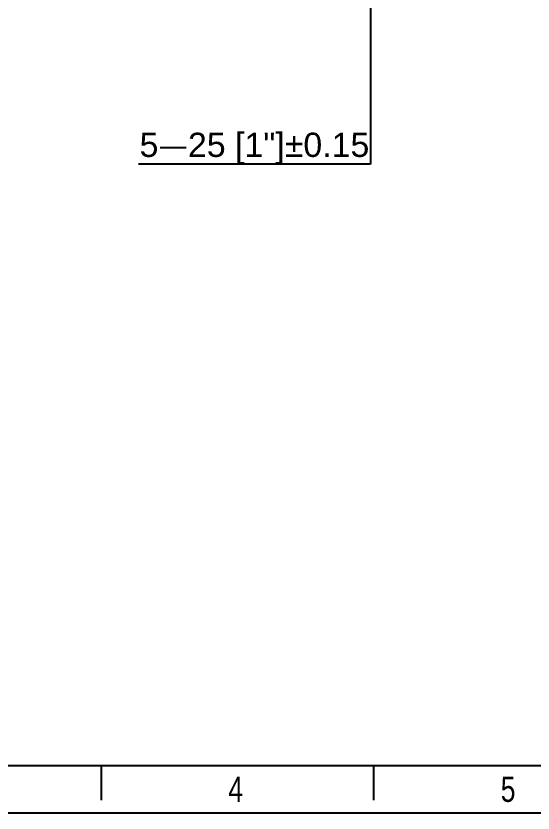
# Model space of a CAD drawing. Header units: millimetres. Extents: x 710 to 26878, y 589 to 5187.
# Drawn here: x 10895 to 11428, y 589 to 1411 of the extents above; entities that cross this region are included whole.
import ezdxf

# ---------------------------------------------------------------- set-up
doc = ezdxf.new("R2010")
doc.units = ezdxf.units.MM
doc.styles.add('CKSTANDARD', font='arial.ttf')
doc.styles.add('Roamns', font='romans.shx')
doc.styles.get("Standard").update_dxf_attribs({"font": 'arial.ttf'})
doc.dimstyles.new('缩小5倍', dxfattribs={"dimtxt": 25, "dimasz": 10, "dimexe": 0.18, "dimexo": 0.0625, "dimgap": 0.09, "dimtad": 1, "dimtoh": 1, "dimdec": 3, "dimzin": 9, "dimdsep": 46, "dimtxsty": 'Standard', "dimblk": '_FILLED', "dimcen": 0.09, "dimclrd": 256, "dimclre": 256, "dimclrt": 256, "dimazin": 2, "dimtfac": 1, "dimtdec": 3, "dimtofl": 0, "dimtmove": 0, "dimatfit": 3, "dimldrblk": '_FILLED', "dimfxl": 1, "dimtolj": 1, "dimtzin": 0, "dimarcsym": 0})

# ---------------------------------------------------------------- blocks, each defined once
blk = doc.blocks.new('standard template')
for p, q in [((456.3, 5254.1), (37408.8, 5254.1)), ((9417.5, 4851.4), (9417.5, 5254.1)), ((12589.2, 4851.4), (12589.2, 5254.1))]:
    blk.add_line(p, q)
blk.add_lwpolyline([(37962.6, 4700.3), (-97.5, 4700.3), (-97.5, 30879.2), (37962.6, 30879.2)], close=True)
at = {"style": 'CKSTANDARD', "width": 0.75}
for s, p in [('4', (10894.1, 4830.4)), ('5', (14065.8, 4830.4))]:
    blk.add_text(s, height=294.8, dxfattribs=at).set_placement(p)
at = {"style": 'Roamns'}
for tag, p in [('PAGE_NAME', (27466, 7593.7)), ('PROJECT_NAME', (27466, 6883.9)), ('DRAWN_NAME', (27466, 6174.1)), ('VERSION', (34241, 6174.1)), ('SELECT_DATA', (27466, 5464.4)), ('PAGE_NUMBER', (34241, 5464.4))]:
    blk.add_attdef(tag, p, '', height=284.5, dxfattribs=at)
blk = doc.blocks.new('_FILLED')
at = {"color": 0, "linetype": 'ByBlock'}
blk.add_solid([(0, 0), (-1, 0.15), (-1, -0.15)], dxfattribs=at)
blk = doc.blocks.new('*D132')
at = {"lineweight": -2, "transparency": 16777216}
for p, q in [((11416.13, 1517.43), (11260.68, 1517.43)), ((11260.86, 1507.43), (11260.86, 1502.43)), ((11416.13, 1492.43), (11260.68, 1492.43)), ((11260.86, 1492.43), (11260.86, 1258.25)), ((11260.86, 1258.25), (11021.52, 1258.25))]:
    blk.add_line(p, q, dxfattribs=at)
at = {"layer": 'Defpoints', "color": 0, "transparency": 16777216}
for p in [(11416.2, 1517.43), (11260.86, 1492.43), (11416.2, 1492.43)]:
    blk.add_point(p, dxfattribs=at)
at = {"lineweight": -2, "transparency": 16777216, "xscale": 10, "yscale": 10, "zscale": 10}
for p, rotation in [((11260.86, 1517.43), 90), ((11260.86, 1492.43), 270)]:
    blk.add_blockref('_FILLED', p, dxfattribs=dict(at, rotation=rotation))
at = {"lineweight": -3, "transparency": 16777216, "insert": (11141.14, 1274.36), "char_height": 25, "attachment_point": 5}
blk.add_mtext('\\A1;5{\\fSimSun|b0|i0|c134|p2;—}25 [1"]%%P0.15', dxfattribs=at)

msp = doc.modelspace()

# ---------------------------------------------------------------- block references
at = {"lineweight": -3, "transparency": 33554595, "xscale": 0.0885002660397285, "yscale": 0.0885002660397285, "zscale": 0.0885002660397285}
msp.add_blockref('standard template', (10150.0666, 173.2812), dxfattribs=at)

# ---------------------------------------------------------------- dimensions: what is measured, and where the dimension line sits
at = {"color": 1, "lineweight": -3}
dim = msp.add_linear_dim(base=(11260.8571, 1492.4262), p1=(11416.1961, 1517.4262), p2=(11416.1961, 1492.4262), angle=90, text='5{\\fSimSun|b0|i0|c134|p2;—}<>%%P0.15', dimstyle='缩小5倍', dxfattribs=at)
dim.commit()
dim.dimension.update_dxf_attribs({"geometry": '*D132', "text_midpoint": (11141.1421, 1258.2524), "dimtype": 160})

doc.saveas('drawing.dxf')
